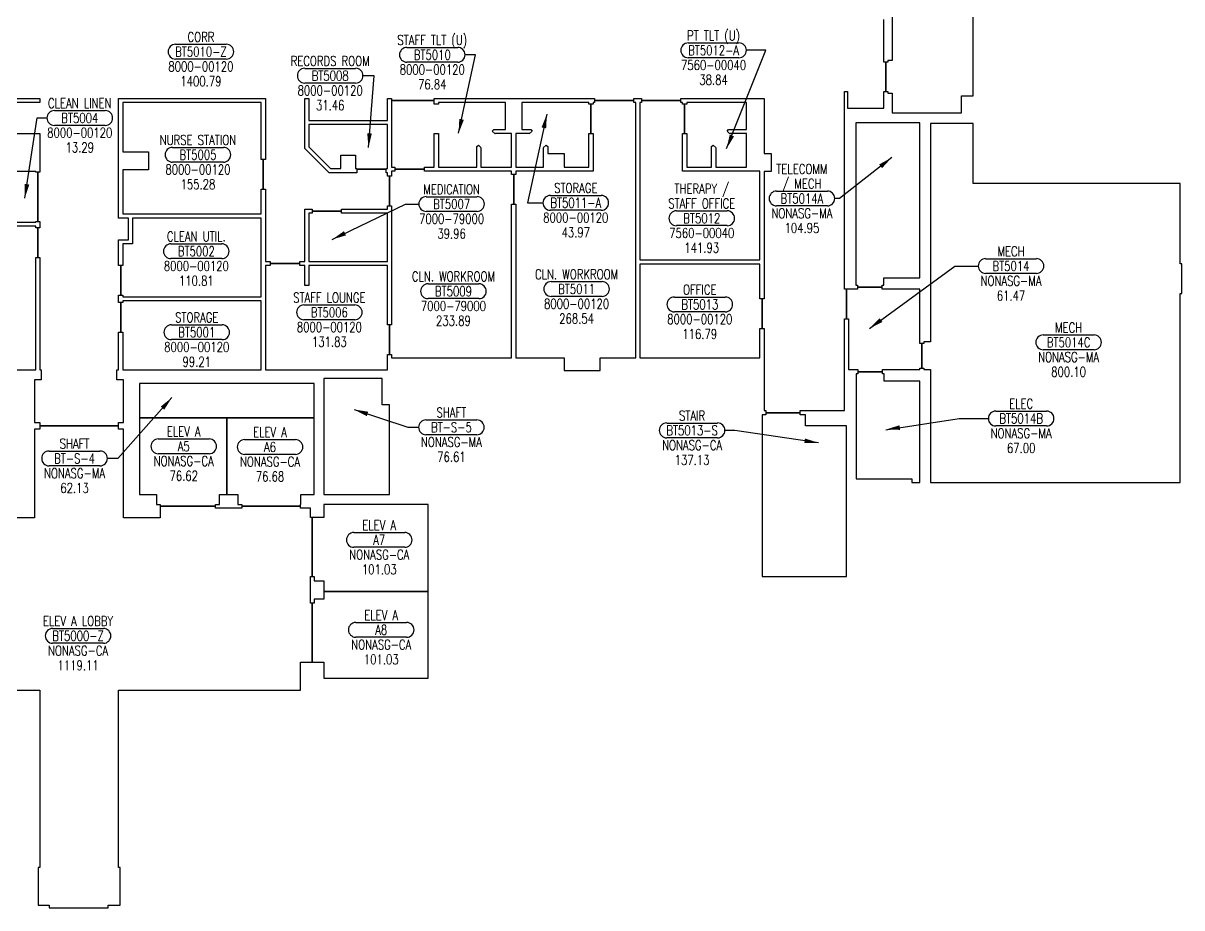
# Model space of a CAD drawing. Extents: x 3671 to 6362, y 18155 to 19819.
# Drawn here: x 4949 to 6362, y 18155 to 19234 of the extents above; entities that cross this region are included whole.
import ezdxf
from ezdxf.enums import TextEntityAlignment as Align

# ---------------------------------------------------------------- set-up
doc = ezdxf.new("R2010")
doc.units = 0
doc.header["$MEASUREMENT"] = 0
doc.layers.get('0').update_dxf_attribs({"linetype": 'CONTINUOUS'})
for name, color, linetype in [('AREA', 3, 'CONTINUOUS'), ('AREA2', 1, 'CONTINUOUS'), ('COSTC', 6, 'CONTINUOUS'), ('PLINE2', 5, 'CONTINUOUS'), ('ROOMNA', 4, 'CONTINUOUS'), ('ROOMNO', 4, 'CONTINUOUS'), ('ROOMOV', 4, 'CONTINUOUS')]:
    doc.layers.add(name, color=color, linetype=linetype)
doc.styles.get("Standard").update_dxf_attribs({"font": 'simplex.shx', "width": 0.75})
doc.dimstyles.get("Standard").update_dxf_attribs({"dimtxt": 0.18, "dimasz": 0.18, "dimexe": 0.18, "dimexo": 0.0625, "dimgap": 0.09, "dimtad": 0, "dimtih": 1, "dimtoh": 1, "dimdec": 4, "dimzin": 0, "dimtxsty": 'STANDARD', "dimcen": 0.09, "dimazin": 3, "dimtfac": 1, "dimtdec": 4, "dimtofl": 0, "dimtmove": 0, "dimatfit": 3, "dimtolj": 1, "dimtzin": 0})

# ---------------------------------------------------------------- blocks, each defined once
blk = doc.blocks.new('ROOM')
at = {"layer": 'ROOMOV'}
for p, q in [((-31, 9), (31, 9)), ((31, -9), (-31, -9))]:
    blk.add_line(p, q, dxfattribs=at)
for centre, start, end in [((-31, 0), 90, 270), ((31, 0), 270, 90)]:
    blk.add_arc(centre, 9.04, start, end, dxfattribs=at)
at = {"color": 0, "width": 0.75, "flags": 1}
for tag, p in [('FLFIN', (-60, -36)), ('ICRA', (60, -36)), ('FLTYPE', (-60, -48)), ('USER1', (60, -48)), ('FLCOND', (-60, -60)), ('WLFIN', (-60, -72)), ('SITE', (-24, -72)), ('UCODE', (24, -72)), ('USER2', (60, -60)), ('USER3', (60, -72)), ('WLTYPE', (-60, -84)), ('BLDG', (-24, -84)), ('UDESC', (24, -84)), ('USER4', (60, -84)), ('WLCOND', (-60, -96)), ('FLR', (-24, -96)), ('FCODE', (24, -96)), ('USER5', (60, -96)), ('CLFIN', (-60, -108)), ('COSTCD', (-24, -108)), ('FDESC', (24, -108)), ('USER6', (60, -108)), ('CLTYPE', (-60, -120)), ('DEPTD', (-24, -120)), ('DIVISION', (24, -120)), ('USER7', (60, -120)), ('CLCOND', (-60, -132)), ('CLHT', (-60, -144)), ('CHDATE', (-24, -144)), ('RDES', (-24, -132)), ('CONTACT', (24, -132)), ('OCCUP', (24, -144)), ('USER8', (60, -132)), ('BLOCK', (60, -144)), ('BASE', (-60, -156)), ('CBACK', (-24, -156)), ('PRCONTACT', (24, -156)), ('BLOCK2', (60, -156))]:
    blk.add_attdef(tag, text='', height=6, dxfattribs=at).set_placement(p, align=Align.MIDDLE_CENTER)
at = {"layer": 'AREA', "width": 0.75}
blk.add_attdef('AREA', text='', height=12, dxfattribs=at).set_placement((0, -36), align=Align.MIDDLE_CENTER)
at = {"layer": 'AREA2', "width": 0.75}
blk.add_attdef('AREA2', text='', height=12, dxfattribs=at).set_placement((0, -36), align=Align.MIDDLE_CENTER)
at = {"layer": 'COSTC', "width": 0.75}
blk.add_attdef('COSTC', text='', height=12, dxfattribs=at).set_placement((0, -18), align=Align.MIDDLE_CENTER)
at = {"layer": 'ROOMNA', "width": 0.75}
for tag, p in [('RMNAA', (0, 54)), ('RMNAB', (0, 36)), ('RMNAC', (0, 18))]:
    blk.add_attdef(tag, text='', height=12, dxfattribs=at).set_placement(p, align=Align.MIDDLE_CENTER)
at = {"layer": 'ROOMNO', "width": 0.75}
blk.add_attdef('RMNU', text='', height=12, dxfattribs=at).set_placement((0, 0), align=Align.MIDDLE_CENTER)

msp = doc.modelspace()

# ---------------------------------------------------------------- linework, layer by layer
at = {"layer": 'PLINE2', "color": 6}
for points in [[(6107.5, 19559.7), (6093.5, 19559.7), (6093.5, 19570.7), (6008.6, 19570.7), (6008.6, 19188.2), (6003.6, 19188.2), (6003.6, 19186.2), (6001.1, 19186.2), (6001.1, 19150.2), (6003.6, 19150.2), (6003.6, 19148.2), (6008.6, 19148.2), (6008.6, 19124.2), (6093.5, 19124.2), (6093.5, 19127), (6093.5, 19145), (6107.5, 19145), (6107.5, 19307.2), (6093.5, 19307.2), (6093.5, 19325.2), (6107.5, 19325.2)], [(5239, 19137), (5070, 19137), (5070, 19076.7), (5101.5, 19076.7), (5101.5, 19072.7), (5101.5, 19054.7), (5083.5, 19054.7), (5070, 19054.7), (5070, 19001.1), (5239, 19001.1), (5239, 19031.3), (5241.5, 19031.3), (5241.5, 19067.3), (5239, 19067.3)], [(5537, 19137), (5455.1, 19137), (5455.1, 19135), (5450.1, 19135), (5450.1, 19139.5), (5398, 19139.5), (5398, 19058.1), (5402, 19058.1), (5402, 19055.6), (5438, 19055.6), (5438, 19058.1), (5450.1, 19058.1), (5450.1, 19099), (5455.1, 19099), (5455.1, 19058.1), (5502, 19058.1), (5502, 19083.3), (5503.9, 19085.1), (5507.4, 19081.6), (5507, 19081.2), (5507, 19058.1), (5544.5, 19058.1), (5544.5, 19099), (5524.8, 19099), (5524.4, 19098.6), (5520.9, 19102.1), (5522.7, 19104), (5537, 19104)], [(5696, 19137), (5693.8, 19137), (5693.8, 19139.5), (5645.8, 19139.5), (5645.8, 19137), (5643.8, 19137), (5643.8, 19135), (5641.3, 19135), (5641.3, 19099), (5643.8, 19099), (5643.8, 19053.1), (5549.5, 19053.1), (5549.5, 19049.1), (5547, 19049.1), (5547, 19013.1), (5549.5, 19013.1), (5549.5, 18825.7), (5585, 18825.7), (5608.5, 18825.7), (5608.5, 18810.2), (5652.5, 18810.2), (5652.5, 18825.7), (5660.5, 18825.7), (5696, 18825.7)], [(5641.3, 19135), (5638.8, 19135), (5638.8, 19137), (5557, 19137), (5557, 19104), (5567.8, 19104), (5569.6, 19102.1), (5566.1, 19098.6), (5565.7, 19099), (5549.5, 19099), (5549.5, 19058.1), (5583.5, 19058.1), (5583.5, 19081.2), (5583.1, 19081.6), (5586.6, 19085.1), (5588.5, 19083.3), (5588.5, 19074.7), (5608.5, 19074.7), (5608.5, 19058.1), (5638.8, 19058.1), (5638.8, 19099), (5641.3, 19099)], [(5847.5, 19053.1), (5753.1, 19053.1), (5753.1, 19099), (5755.6, 19099), (5755.6, 19135), (5753.1, 19135), (5753.1, 19137), (5751.1, 19137), (5751.1, 19139.5), (5703.1, 19139.5), (5703.1, 19137), (5701, 19137), (5701, 18944.9), (5847.5, 18944.9)], [(5831, 19137), (5758.1, 19137), (5758.1, 19135), (5755.6, 19135), (5755.6, 19099), (5758.1, 19099), (5758.1, 19058.1), (5788.5, 19058.1), (5788.5, 19083.3), (5790.4, 19085.1), (5793.9, 19081.6), (5793.5, 19081.2), (5793.5, 19058.1), (5831, 19058.1), (5831, 19099), (5811.3, 19099), (5810.9, 19098.6), (5807.4, 19102.1), (5809.2, 19104), (5831, 19104)], [(5393, 19110), (5297, 19110), (5297, 19083), (5323.7, 19056.3), (5336, 19056.3), (5336, 19072.7), (5354, 19072.7), (5354, 19056.3), (5355.5, 19056.3), (5355.5, 19055.6), (5391.5, 19055.6), (5391.5, 19056.3), (5393, 19056.3)], [(5964.5, 18914.3), (5966.5, 18914.3), (5966.5, 18911.8), (5996.5, 18911.8), (5996.5, 18914.3), (5998.5, 18914.3), (5998.5, 18923.3), (6042.5, 18923.3), (6042.5, 19112.2), (5964.5, 19112.2)], [(6055.5, 18845.2), (6047.5, 18845.2), (6047.5, 18843.2), (6045, 18843.2), (6045, 18813.2), (6047.5, 18813.2), (6047.5, 18811.2), (6055.5, 18811.2), (6055.5, 18673.7), (6360, 18673.7), (6360, 18904.2), (6362.2, 18904.2), (6362.2, 18940.2), (6360, 18940.2), (6360, 19038.2), (6107.5, 19038.2), (6107.5, 19111.2), (6055.5, 19111.2)], [(4966.5, 19051.8), (4964, 19051.8), (4964, 19052.7), (4935.4, 19052.7), (4935.4, 18991), (4964, 18991), (4964, 18991.8), (4966.5, 18991.8)], [(5544.5, 19013.1), (5547, 19013.1), (5547, 19049.1), (5544.5, 19049.1), (5544.5, 19053.1), (5438, 19053.1), (5438, 19055.6), (5402, 19055.6), (5402, 19053.1), (5398, 19053.1), (5398, 19047.1), (5395.5, 19047.1), (5395.5, 19011.1), (5398, 19011.1), (5398, 18865.7), (5395.5, 18865.7), (5395.5, 18829.7), (5398, 18829.7), (5398, 18825.7), (5408, 18825.7), (5544.5, 18825.7)], [(5393, 19002), (5337, 19002), (5337, 19004.5), (5301, 19004.5), (5301, 19002), (5297, 19002), (5297, 18943), (5393, 18943)], [(4964, 18948), (4966.5, 18948), (4966.5, 18984), (4964, 18984), (4964, 18986), (4831.5, 18986), (4831.5, 18810.8), (4964, 18810.8)], [(5239, 18996.1), (5082, 18996.1), (5082, 18964.5), (5070, 18964.5), (5070, 18938), (5067.5, 18938), (5067.5, 18902), (5070, 18902), (5070, 18900), (5239, 18900)], [(5393, 18938), (5297, 18938), (5297, 18914), (5292, 18914), (5292, 18938), (5286, 18938), (5286, 18940.5), (5250, 18940.5), (5250, 18938), (5244, 18938), (5244, 18811), (5393, 18811), (5393, 18829.7), (5395.5, 18829.7), (5395.5, 18865.7), (5393, 18865.7)], [(5847.5, 18939.9), (5701, 18939.9), (5701, 18825.7), (5837.5, 18825.7), (5847.5, 18825.7), (5847.5, 18861.5), (5850, 18861.5), (5850, 18897.5), (5847.5, 18897.5)], [(6042.5, 18909.3), (5996.5, 18909.3), (5996.5, 18911.8), (5966.5, 18911.8), (5966.5, 18909.3), (5953, 18909.3), (5953, 18873.3), (5955.5, 18873.3), (5955.5, 18811.2), (5967, 18811.2), (5967, 18808.7), (5997, 18808.7), (5997, 18811.2), (6042.5, 18811.2), (6042.5, 18813.2), (6045, 18813.2), (6045, 18843.2), (6042.5, 18843.2)], [(5239, 18895), (5070, 18895), (5070, 18893), (5067.5, 18893), (5067.5, 18857), (5070, 18857), (5070, 18811), (5239, 18811)], [(6042.5, 18797.2), (5999, 18797.2), (5999, 18806.2), (5997, 18806.2), (5997, 18808.7), (5967, 18808.7), (5967, 18806.2), (5965, 18806.2), (5965, 18678.2), (6032.7, 18678.2), (6032.7, 18673.7), (6042.5, 18673.7)], [(5303.5, 18794.3), (5090.5, 18794.3), (5090.5, 18752.3), (5303.5, 18752.3)], [(5395.5, 18768.3), (5386.5, 18768.3), (5386.5, 18800.3), (5315.5, 18800.3), (5315.5, 18658.8), (5395.5, 18658.8)], [(5197, 18752.3), (5090.5, 18752.3), (5090.5, 18658.8), (5111, 18658.8), (5111, 18646.8), (5115.5, 18646.8), (5115.5, 18644.6), (5183, 18644.6), (5183, 18646.8), (5188, 18646.8), (5188, 18658.8), (5197, 18658.8)], [(5303.5, 18752.3), (5197, 18752.3), (5197, 18658.8), (5210.5, 18658.8), (5210.5, 18646.8), (5215.5, 18646.8), (5215.5, 18644.6), (5287, 18644.6), (5287, 18646.8), (5287.5, 18646.8), (5287.5, 18658.8), (5303.5, 18658.8), (5303.5, 18664.8)], [(5953, 18742.7), (5903, 18742.7), (5903, 18756.2), (5896.5, 18756.2), (5896.5, 18758.7), (5854.5, 18758.7), (5854.5, 18756.2), (5850, 18756.2), (5850, 18559), (5953, 18559), (5953, 18678.2)], [(5442.5, 18646.8), (5315.5, 18646.8), (5315.5, 18630.8), (5303.5, 18630.8), (5301.2, 18630.8), (5301.2, 18558.8), (5303.5, 18558.8), (5303.5, 18553.8), (5315.5, 18553.8), (5315.5, 18540.8), (5442.5, 18540.8), (5442.5, 18566.1)], [(5442.5, 18540.8), (5315.5, 18540.8), (5315.5, 18531.3), (5303.5, 18531.3), (5303.5, 18526.3), (5301.2, 18526.3), (5301.2, 18454.3), (5315.5, 18454.3), (5315.5, 18434.8), (5372.5, 18434.8), (5442.5, 18434.8)]]:
    msp.add_lwpolyline(points, close=True, dxfattribs=at)
for points in [[(4935.4, 19099), (4969, 19099), (4969, 19051.8), (4966.5, 19051.8), (4966.5, 18991.8), (4969, 18991.8), (4969, 18991), (4969, 18984), (4966.5, 18984), (4966.5, 18948), (4969, 18948), (4969, 18810.8), (4970.5, 18810.8), (4970.5, 18798.8), (4962.5, 18798.8), (4962.5, 18746.8), (4968.7, 18746.8), (4968.7, 18742.8), (5064.7, 18742.8), (5064.7, 18746.8), (5071, 18746.8), (5071, 18798.8), (5063, 18798.8), (5063, 18810.8), (5065, 18810.8), (5065, 18857), (5067.5, 18857), (5067.5, 18893), (5065, 18893), (5065, 18902), (5067.5, 18902), (5067.5, 18938), (5065, 18938), (5065, 18969.5), (5077, 18969.5), (5077, 18996.1), (5065, 18996.1), (5065, 19142), (5244, 19142), (5244, 19067.3), (5241.5, 19067.3), (5241.5, 19031.3), (5244, 19031.3), (5244, 19001.1), (5244, 18943), (5250, 18943), (5250, 18940.5), (5286, 18940.5), (5286, 18943), (5292, 18943), (5292, 19007), (5301, 19007), (5301, 19004.5), (5337, 19004.5), (5337, 19007), (5393, 19007), (5393, 19011.1), (5395.5, 19011.1), (5395.5, 19047.1), (5393, 19047.1), (5393, 19051.3), (5391.5, 19051.3), (5391.5, 19055.6), (5355.5, 19055.6), (5355.5, 19051.3), (5321.7, 19051.3), (5292, 19081), (5292, 19142), (5297, 19142), (5297, 19115), (5393, 19115), (5393, 19142), (5398, 19142), (5398, 19139.5), (5450.1, 19139.5), (5450.1, 19142), (5645.8, 19142), (5645.8, 19139.5), (5693.8, 19139.5), (5693.8, 19142), (5703.1, 19142), (5703.1, 19139.5), (5751.1, 19139.5), (5751.1, 19142), (5852.5, 19142), (5852.5, 19074.7), (5861, 19074.7), (5861, 19052.7), (5852.5, 19052.7), (5852.5, 18897.5), (5850, 18897.5), (5850, 18861.5), (5852.5, 18861.5), (5852.5, 18761.2), (5854.5, 18761.2), (5854.5, 18758.7), (5896.5, 18758.7), (5896.5, 18761.2), (5950.5, 18761.2), (5950.5, 18873.3), (5953, 18873.3), (5953, 18909.3), (5950.5, 18909.3), (5950.5, 19150.2), (5954.5, 19150.2), (5954.5, 19130.2), (5998.6, 19130.2), (5998.6, 19150.2), (6001.1, 19150.2), (6001.1, 19186.2), (5998.6, 19186.2), (5998.6, 19238)], [(4917.5, 19142), (4969, 19142), (4969, 19137), (4935.4, 19137)], [(4746.5, 18420.3), (4968.7, 18420.3), (4968.7, 18204), (4966.7, 18204), (4966.7, 18158), (4980.1, 18158), (4980.1, 18155), (5052.1, 18155), (5052.1, 18158), (5066.7, 18158), (5066.7, 18204), (5064.7, 18204), (5064.7, 18420.3), (5287, 18420.3), (5287, 18454.3), (5301.2, 18454.3), (5301.2, 18526.3), (5299, 18526.3), (5299, 18558.8), (5301.2, 18558.8), (5301.2, 18630.8), (5299, 18630.8), (5299, 18642.3), (5287, 18642.3), (5287, 18644.6), (5215.5, 18644.6), (5215.5, 18642.3), (5183, 18642.3), (5183, 18644.6), (5115.5, 18644.6), (5115.5, 18630.3), (5071, 18630.3), (5071, 18738.8), (5064.7, 18738.8), (5064.7, 18742.8), (4968.7, 18742.8), (4968.7, 18738.8), (4962.5, 18738.8), (4962.5, 18630.3), (4922.5, 18630.3)]]:
    msp.add_lwpolyline(points, dxfattribs=at)

# ---------------------------------------------------------------- block references
at = {"layer": 'ROOMNO', "color": 2}
ref = msp.add_blockref('ROOM', (5790.9, 19200.6), dxfattribs=at)
ref.add_attrib('RMNU', 'BT5012-A', dxfattribs={"height": 12, "width": 0.75}).set_placement((5790.9, 19200.6), align=Align.MIDDLE_CENTER)
ref.add_attrib('RMNAC', 'PT TLT (U)', dxfattribs={"layer": 'ROOMNA', "height": 12, "width": 0.75}).set_placement((5790.9, 19218.6), align=Align.MIDDLE_CENTER)
ref.add_attrib('COSTC', '7560-00040', dxfattribs={"layer": 'COSTC', "height": 12, "width": 0.75}).set_placement((5790.9, 19182.6), align=Align.MIDDLE_CENTER)
ref.add_attrib('AREA2', '38.84', dxfattribs={"layer": 'AREA2', "height": 12, "width": 0.75}).set_placement((5790.9, 19164.6), align=Align.MIDDLE_CENTER)
ref = msp.add_blockref('ROOM', (5165.4, 19198.9), dxfattribs=at)
ref.add_attrib('RMNU', 'BT5010-Z', dxfattribs={"height": 12, "width": 0.75}).set_placement((5165.4, 19198.9), align=Align.MIDDLE_CENTER)
ref.add_attrib('RMNAC', 'CORR', dxfattribs={"layer": 'ROOMNA', "height": 12, "width": 0.75}).set_placement((5165.4, 19216.9), align=Align.MIDDLE_CENTER)
ref.add_attrib('COSTC', '8000-00120', dxfattribs={"layer": 'COSTC', "height": 12, "width": 0.75}).set_placement((5165.4, 19180.9), align=Align.MIDDLE_CENTER)
ref.add_attrib('AREA2', '1400.79', dxfattribs={"layer": 'AREA2', "height": 12, "width": 0.75}).set_placement((5165.4, 19162.9), align=Align.MIDDLE_CENTER)
ref = msp.add_blockref('ROOM', (5447.7, 19195.1), dxfattribs=at)
ref.add_attrib('RMNU', 'BT5010', dxfattribs={"height": 12, "width": 0.75}).set_placement((5447.7, 19195.1), align=Align.MIDDLE_CENTER)
ref.add_attrib('RMNAC', 'STAFF TLT (U)', dxfattribs={"layer": 'ROOMNA', "height": 12, "width": 0.75}).set_placement((5447.7, 19213.1), align=Align.MIDDLE_CENTER)
ref.add_attrib('COSTC', '8000-00120', dxfattribs={"layer": 'COSTC', "height": 12, "width": 0.75}).set_placement((5447.7, 19177.1), align=Align.MIDDLE_CENTER)
ref.add_attrib('AREA2', '76.84', dxfattribs={"layer": 'AREA2', "height": 12, "width": 0.75}).set_placement((5447.7, 19159.1), align=Align.MIDDLE_CENTER)
ref = msp.add_blockref('ROOM', (5323.1, 19169.6), dxfattribs=at)
ref.add_attrib('RMNU', 'BT5008', dxfattribs={"height": 12, "width": 0.75}).set_placement((5323.1, 19169.6), align=Align.MIDDLE_CENTER)
ref.add_attrib('RMNAC', 'RECORDS ROOM', dxfattribs={"layer": 'ROOMNA', "height": 12, "width": 0.75}).set_placement((5323.1, 19187.6), align=Align.MIDDLE_CENTER)
ref.add_attrib('COSTC', '8000-00120', dxfattribs={"layer": 'COSTC', "height": 12, "width": 0.75}).set_placement((5323.1, 19151.6), align=Align.MIDDLE_CENTER)
ref.add_attrib('AREA2', '31.46', dxfattribs={"layer": 'AREA2', "height": 12, "width": 0.75}).set_placement((5323.1, 19133.6), align=Align.MIDDLE_CENTER)
ref = msp.add_blockref('ROOM', (5017.6, 19118.1), dxfattribs=at)
ref.add_attrib('RMNU', 'BT5004', dxfattribs={"height": 12, "width": 0.75}).set_placement((5017.6, 19118.1), align=Align.MIDDLE_CENTER)
ref.add_attrib('RMNAC', 'CLEAN LINEN', dxfattribs={"layer": 'ROOMNA', "height": 12, "width": 0.75}).set_placement((5017.6, 19136.1), align=Align.MIDDLE_CENTER)
ref.add_attrib('COSTC', '8000-00120', dxfattribs={"layer": 'COSTC', "height": 12, "width": 0.75}).set_placement((5017.6, 19100.1), align=Align.MIDDLE_CENTER)
ref.add_attrib('AREA2', '13.29', dxfattribs={"layer": 'AREA2', "height": 12, "width": 0.75}).set_placement((5017.6, 19082.1), align=Align.MIDDLE_CENTER)
ref = msp.add_blockref('ROOM', (5161.8, 19073.2), dxfattribs=at)
ref.add_attrib('RMNU', 'BT5005', dxfattribs={"height": 12, "width": 0.75}).set_placement((5161.8, 19073.2), align=Align.MIDDLE_CENTER)
ref.add_attrib('RMNAC', 'NURSE STATION', dxfattribs={"layer": 'ROOMNA', "height": 12, "width": 0.75}).set_placement((5161.8, 19091.2), align=Align.MIDDLE_CENTER)
ref.add_attrib('COSTC', '8000-00120', dxfattribs={"layer": 'COSTC', "height": 12, "width": 0.75}).set_placement((5161.8, 19055.2), align=Align.MIDDLE_CENTER)
ref.add_attrib('AREA2', '155.28', dxfattribs={"layer": 'AREA2', "height": 12, "width": 0.75}).set_placement((5161.8, 19037.2), align=Align.MIDDLE_CENTER)
ref = msp.add_blockref('ROOM', (5898.7, 19019.9), dxfattribs=at)
ref.add_attrib('RMNU', 'BT5014A', dxfattribs={"height": 12, "width": 0.75}).set_placement((5898.7, 19019.9), align=Align.MIDDLE_CENTER)
ref.add_attrib('RMNAB', 'TELECOMM', dxfattribs={"layer": 'ROOMNA', "height": 12, "width": 0.75}).set_placement((5898.7, 19055.9), align=Align.MIDDLE_CENTER)
ref.add_attrib('RMNAC', '/ MECH', dxfattribs={"layer": 'ROOMNA', "height": 12, "width": 0.75}).set_placement((5898.7, 19037.9), align=Align.MIDDLE_CENTER)
ref.add_attrib('COSTC', 'NONASG-MA', dxfattribs={"layer": 'COSTC', "height": 12, "width": 0.75}).set_placement((5898.7, 19001.9), align=Align.MIDDLE_CENTER)
ref.add_attrib('AREA2', '104.95', dxfattribs={"layer": 'AREA2', "height": 12, "width": 0.75}).set_placement((5898.7, 18983.9), align=Align.MIDDLE_CENTER)
ref = msp.add_blockref('ROOM', (5471.3, 19013.1), dxfattribs=at)
ref.add_attrib('RMNU', 'BT5007', dxfattribs={"height": 12, "width": 0.75}).set_placement((5471.3, 19013.1), align=Align.MIDDLE_CENTER)
ref.add_attrib('RMNAC', 'MEDICATION', dxfattribs={"layer": 'ROOMNA', "height": 12, "width": 0.75}).set_placement((5471.3, 19031.1), align=Align.MIDDLE_CENTER)
ref.add_attrib('COSTC', '7000-79000', dxfattribs={"layer": 'COSTC', "height": 12, "width": 0.75}).set_placement((5471.3, 18995.1), align=Align.MIDDLE_CENTER)
ref.add_attrib('AREA2', '39.96', dxfattribs={"layer": 'AREA2', "height": 12, "width": 0.75}).set_placement((5471.3, 18977.1), align=Align.MIDDLE_CENTER)
ref = msp.add_blockref('ROOM', (5622.8, 19014.6), dxfattribs=at)
ref.add_attrib('RMNU', 'BT5011-A', dxfattribs={"height": 12, "width": 0.75}).set_placement((5622.8, 19014.6), align=Align.MIDDLE_CENTER)
ref.add_attrib('RMNAC', 'STORAGE', dxfattribs={"layer": 'ROOMNA', "height": 12, "width": 0.75}).set_placement((5622.8, 19032.6), align=Align.MIDDLE_CENTER)
ref.add_attrib('COSTC', '8000-00120', dxfattribs={"layer": 'COSTC', "height": 12, "width": 0.75}).set_placement((5622.8, 18996.6), align=Align.MIDDLE_CENTER)
ref.add_attrib('AREA2', '43.97', dxfattribs={"layer": 'AREA2', "height": 12, "width": 0.75}).set_placement((5622.8, 18978.6), align=Align.MIDDLE_CENTER)
ref = msp.add_blockref('ROOM', (5776.5, 18995.8), dxfattribs=at)
ref.add_attrib('RMNU', 'BT5012', dxfattribs={"height": 12, "width": 0.75}).set_placement((5776.5, 18995.8), align=Align.MIDDLE_CENTER)
ref.add_attrib('RMNAB', 'THERAPY /', dxfattribs={"layer": 'ROOMNA', "height": 12, "width": 0.75}).set_placement((5776.5, 19031.8), align=Align.MIDDLE_CENTER)
ref.add_attrib('RMNAC', 'STAFF OFFICE', dxfattribs={"layer": 'ROOMNA', "height": 12, "width": 0.75}).set_placement((5776.5, 19013.8), align=Align.MIDDLE_CENTER)
ref.add_attrib('COSTC', '7560-00040', dxfattribs={"layer": 'COSTC', "height": 12, "width": 0.75}).set_placement((5776.5, 18977.8), align=Align.MIDDLE_CENTER)
ref.add_attrib('AREA2', '141.93', dxfattribs={"layer": 'AREA2', "height": 12, "width": 0.75}).set_placement((5776.5, 18959.8), align=Align.MIDDLE_CENTER)
ref = msp.add_blockref('ROOM', (5159.8, 18955.6), dxfattribs=at)
ref.add_attrib('RMNU', 'BT5002', dxfattribs={"height": 12, "width": 0.75}).set_placement((5159.8, 18955.6), align=Align.MIDDLE_CENTER)
ref.add_attrib('RMNAC', 'CLEAN UTIL.', dxfattribs={"layer": 'ROOMNA', "height": 12, "width": 0.75}).set_placement((5159.8, 18973.6), align=Align.MIDDLE_CENTER)
ref.add_attrib('COSTC', '8000-00120', dxfattribs={"layer": 'COSTC', "height": 12, "width": 0.75}).set_placement((5159.8, 18937.6), align=Align.MIDDLE_CENTER)
ref.add_attrib('AREA2', '110.81', dxfattribs={"layer": 'AREA2', "height": 12, "width": 0.75}).set_placement((5159.8, 18919.6), align=Align.MIDDLE_CENTER)
ref = msp.add_blockref('ROOM', (6153.8, 18937.5), dxfattribs=at)
ref.add_attrib('RMNU', 'BT5014', dxfattribs={"height": 12, "width": 0.75}).set_placement((6153.8, 18937.5), align=Align.MIDDLE_CENTER)
ref.add_attrib('RMNAC', 'MECH', dxfattribs={"layer": 'ROOMNA', "height": 12, "width": 0.75}).set_placement((6153.8, 18955.5), align=Align.MIDDLE_CENTER)
ref.add_attrib('COSTC', 'NONASG-MA', dxfattribs={"layer": 'COSTC', "height": 12, "width": 0.75}).set_placement((6153.8, 18919.5), align=Align.MIDDLE_CENTER)
ref.add_attrib('AREA2', '61.47', dxfattribs={"layer": 'AREA2', "height": 12, "width": 0.75}).set_placement((6153.8, 18901.5), align=Align.MIDDLE_CENTER)
ref = msp.add_blockref('ROOM', (5473.5, 18906.8), dxfattribs=at)
ref.add_attrib('RMNU', 'BT5009', dxfattribs={"height": 12, "width": 0.75}).set_placement((5473.5, 18906.8), align=Align.MIDDLE_CENTER)
ref.add_attrib('RMNAC', 'CLN. WORKROOM', dxfattribs={"layer": 'ROOMNA', "height": 12, "width": 0.75}).set_placement((5473.5, 18924.8), align=Align.MIDDLE_CENTER)
ref.add_attrib('COSTC', '7000-79000', dxfattribs={"layer": 'COSTC', "height": 12, "width": 0.75}).set_placement((5473.5, 18888.8), align=Align.MIDDLE_CENTER)
ref.add_attrib('AREA2', '233.89', dxfattribs={"layer": 'AREA2', "height": 12, "width": 0.75}).set_placement((5473.5, 18870.8), align=Align.MIDDLE_CENTER)
ref = msp.add_blockref('ROOM', (5623.8, 18909.5), dxfattribs=at)
ref.add_attrib('RMNU', 'BT5011', dxfattribs={"height": 12, "width": 0.75}).set_placement((5623.8, 18909.5), align=Align.MIDDLE_CENTER)
ref.add_attrib('RMNAC', 'CLN. WORKROOM', dxfattribs={"layer": 'ROOMNA', "height": 12, "width": 0.75}).set_placement((5623.8, 18927.5), align=Align.MIDDLE_CENTER)
ref.add_attrib('COSTC', '8000-00120', dxfattribs={"layer": 'COSTC', "height": 12, "width": 0.75}).set_placement((5623.8, 18891.5), align=Align.MIDDLE_CENTER)
ref.add_attrib('AREA2', '268.54', dxfattribs={"layer": 'AREA2', "height": 12, "width": 0.75}).set_placement((5623.8, 18873.5), align=Align.MIDDLE_CENTER)
ref = msp.add_blockref('ROOM', (5322.1, 18881.1), dxfattribs=at)
ref.add_attrib('RMNU', 'BT5006', dxfattribs={"height": 12, "width": 0.75}).set_placement((5322.1, 18881.1), align=Align.MIDDLE_CENTER)
ref.add_attrib('RMNAC', 'STAFF LOUNGE', dxfattribs={"layer": 'ROOMNA', "height": 12, "width": 0.75}).set_placement((5322.1, 18899.1), align=Align.MIDDLE_CENTER)
ref.add_attrib('COSTC', '8000-00120', dxfattribs={"layer": 'COSTC', "height": 12, "width": 0.75}).set_placement((5322.1, 18863.1), align=Align.MIDDLE_CENTER)
ref.add_attrib('AREA2', '131.83', dxfattribs={"layer": 'AREA2', "height": 12, "width": 0.75}).set_placement((5322.1, 18845.1), align=Align.MIDDLE_CENTER)
ref = msp.add_blockref('ROOM', (5774.1, 18890.7), dxfattribs=at)
ref.add_attrib('RMNU', 'BT5013', dxfattribs={"height": 12, "width": 0.75}).set_placement((5774.1, 18890.7), align=Align.MIDDLE_CENTER)
ref.add_attrib('RMNAC', 'OFFICE', dxfattribs={"layer": 'ROOMNA', "height": 12, "width": 0.75}).set_placement((5774.1, 18908.7), align=Align.MIDDLE_CENTER)
ref.add_attrib('COSTC', '8000-00120', dxfattribs={"layer": 'COSTC', "height": 12, "width": 0.75}).set_placement((5774.1, 18872.7), align=Align.MIDDLE_CENTER)
ref.add_attrib('AREA2', '116.79', dxfattribs={"layer": 'AREA2', "height": 12, "width": 0.75}).set_placement((5774.1, 18854.7), align=Align.MIDDLE_CENTER)
ref = msp.add_blockref('ROOM', (5160.3, 18856.8), dxfattribs=at)
ref.add_attrib('RMNU', 'BT5001', dxfattribs={"height": 12, "width": 0.75}).set_placement((5160.3, 18856.8), align=Align.MIDDLE_CENTER)
ref.add_attrib('RMNAC', 'STORAGE', dxfattribs={"layer": 'ROOMNA', "height": 12, "width": 0.75}).set_placement((5160.3, 18874.8), align=Align.MIDDLE_CENTER)
ref.add_attrib('COSTC', '8000-00120', dxfattribs={"layer": 'COSTC', "height": 12, "width": 0.75}).set_placement((5160.3, 18838.8), align=Align.MIDDLE_CENTER)
ref.add_attrib('AREA2', '99.21', dxfattribs={"layer": 'AREA2', "height": 12, "width": 0.75}).set_placement((5160.3, 18820.8), align=Align.MIDDLE_CENTER)
ref = msp.add_blockref('ROOM', (6224.1, 18844.5), dxfattribs=at)
ref.add_attrib('RMNU', 'BT5014C', dxfattribs={"height": 12, "width": 0.75}).set_placement((6224.1, 18844.5), align=Align.MIDDLE_CENTER)
ref.add_attrib('RMNAC', 'MECH', dxfattribs={"layer": 'ROOMNA', "height": 12, "width": 0.75}).set_placement((6224.1, 18862.5), align=Align.MIDDLE_CENTER)
ref.add_attrib('COSTC', 'NONASG-MA', dxfattribs={"layer": 'COSTC', "height": 12, "width": 0.75}).set_placement((6224.1, 18826.5), align=Align.MIDDLE_CENTER)
ref.add_attrib('AREA2', '800.10', dxfattribs={"layer": 'AREA2', "height": 12, "width": 0.75}).set_placement((6224.1, 18808.5), align=Align.MIDDLE_CENTER)
ref = msp.add_blockref('ROOM', (6166.2, 18751.6), dxfattribs=at)
ref.add_attrib('RMNU', 'BT5014B', dxfattribs={"height": 12, "width": 0.75}).set_placement((6166.2, 18751.6), align=Align.MIDDLE_CENTER)
ref.add_attrib('RMNAC', 'ELEC', dxfattribs={"layer": 'ROOMNA', "height": 12, "width": 0.75}).set_placement((6166.2, 18769.6), align=Align.MIDDLE_CENTER)
ref.add_attrib('COSTC', 'NONASG-MA', dxfattribs={"layer": 'COSTC', "height": 12, "width": 0.75}).set_placement((6166.2, 18733.6), align=Align.MIDDLE_CENTER)
ref.add_attrib('AREA2', '67.00', dxfattribs={"layer": 'AREA2', "height": 12, "width": 0.75}).set_placement((6166.2, 18715.6), align=Align.MIDDLE_CENTER)
ref = msp.add_blockref('ROOM', (5471, 18740.9), dxfattribs=at)
ref.add_attrib('RMNU', 'BT-S-5', dxfattribs={"height": 12, "width": 0.75}).set_placement((5471, 18740.9), align=Align.MIDDLE_CENTER)
ref.add_attrib('RMNAC', 'SHAFT', dxfattribs={"layer": 'ROOMNA', "height": 12, "width": 0.75}).set_placement((5471, 18758.9), align=Align.MIDDLE_CENTER)
ref.add_attrib('COSTC', 'NONASG-MA', dxfattribs={"layer": 'COSTC', "height": 12, "width": 0.75}).set_placement((5471, 18722.9), align=Align.MIDDLE_CENTER)
ref.add_attrib('AREA2', '76.61', dxfattribs={"layer": 'AREA2', "height": 12, "width": 0.75}).set_placement((5471, 18704.9), align=Align.MIDDLE_CENTER)
ref = msp.add_blockref('ROOM', (5764.7, 18737.1), dxfattribs=at)
ref.add_attrib('RMNU', 'BT5013-S', dxfattribs={"height": 12, "width": 0.75}).set_placement((5764.7, 18737.1), align=Align.MIDDLE_CENTER)
ref.add_attrib('RMNAC', 'STAIR', dxfattribs={"layer": 'ROOMNA', "height": 12, "width": 0.75}).set_placement((5764.7, 18755.1), align=Align.MIDDLE_CENTER)
ref.add_attrib('COSTC', 'NONASG-CA', dxfattribs={"layer": 'COSTC', "height": 12, "width": 0.75}).set_placement((5764.7, 18719.1), align=Align.MIDDLE_CENTER)
ref.add_attrib('AREA2', '137.13', dxfattribs={"layer": 'AREA2', "height": 12, "width": 0.75}).set_placement((5764.7, 18701.1), align=Align.MIDDLE_CENTER)
ref = msp.add_blockref('ROOM', (5144.4, 18717.7), dxfattribs=at)
ref.add_attrib('RMNU', 'A5', dxfattribs={"height": 12, "width": 0.75}).set_placement((5144.4, 18717.7), align=Align.MIDDLE_CENTER)
ref.add_attrib('RMNAC', 'ELEV A', dxfattribs={"layer": 'ROOMNA', "height": 12, "width": 0.75}).set_placement((5144.4, 18735.7), align=Align.MIDDLE_CENTER)
ref.add_attrib('COSTC', 'NONASG-CA', dxfattribs={"layer": 'COSTC', "height": 12, "width": 0.75}).set_placement((5144.4, 18699.7), align=Align.MIDDLE_CENTER)
ref.add_attrib('AREA2', '76.62', dxfattribs={"layer": 'AREA2', "height": 12, "width": 0.75}).set_placement((5144.4, 18681.7), align=Align.MIDDLE_CENTER)
ref = msp.add_blockref('ROOM', (5249.7, 18716.9), dxfattribs=at)
ref.add_attrib('RMNU', 'A6', dxfattribs={"height": 12, "width": 0.75}).set_placement((5249.7, 18716.9), align=Align.MIDDLE_CENTER)
ref.add_attrib('RMNAC', 'ELEV A', dxfattribs={"layer": 'ROOMNA', "height": 12, "width": 0.75}).set_placement((5249.7, 18734.9), align=Align.MIDDLE_CENTER)
ref.add_attrib('COSTC', 'NONASG-CA', dxfattribs={"layer": 'COSTC', "height": 12, "width": 0.75}).set_placement((5249.7, 18698.9), align=Align.MIDDLE_CENTER)
ref.add_attrib('AREA2', '76.68', dxfattribs={"layer": 'AREA2', "height": 12, "width": 0.75}).set_placement((5249.7, 18680.9), align=Align.MIDDLE_CENTER)
ref = msp.add_blockref('ROOM', (5011.2, 18702.9), dxfattribs=at)
ref.add_attrib('RMNU', 'BT-S-4', dxfattribs={"height": 12, "width": 0.75}).set_placement((5011.2, 18702.9), align=Align.MIDDLE_CENTER)
ref.add_attrib('RMNAC', 'SHAFT', dxfattribs={"layer": 'ROOMNA', "height": 12, "width": 0.75}).set_placement((5011.2, 18720.9), align=Align.MIDDLE_CENTER)
ref.add_attrib('COSTC', 'NONASG-MA', dxfattribs={"layer": 'COSTC', "height": 12, "width": 0.75}).set_placement((5011.2, 18684.9), align=Align.MIDDLE_CENTER)
ref.add_attrib('AREA2', '62.13', dxfattribs={"layer": 'AREA2', "height": 12, "width": 0.75}).set_placement((5011.2, 18666.9), align=Align.MIDDLE_CENTER)
ref = msp.add_blockref('ROOM', (5383, 18603.6), dxfattribs=at)
ref.add_attrib('RMNU', 'A7', dxfattribs={"height": 12, "width": 0.75}).set_placement((5383, 18603.6), align=Align.MIDDLE_CENTER)
ref.add_attrib('RMNAC', 'ELEV A', dxfattribs={"layer": 'ROOMNA', "height": 12, "width": 0.75}).set_placement((5383, 18621.6), align=Align.MIDDLE_CENTER)
ref.add_attrib('COSTC', 'NONASG-CA', dxfattribs={"layer": 'COSTC', "height": 12, "width": 0.75}).set_placement((5383, 18585.6), align=Align.MIDDLE_CENTER)
ref.add_attrib('AREA2', '101.03', dxfattribs={"layer": 'AREA2', "height": 12, "width": 0.75}).set_placement((5383, 18567.6), align=Align.MIDDLE_CENTER)
ref = msp.add_blockref('ROOM', (5015.5, 18486.6), dxfattribs=at)
ref.add_attrib('RMNU', 'BT5000-Z', dxfattribs={"height": 12, "width": 0.75}).set_placement((5015.5, 18486.6), align=Align.MIDDLE_CENTER)
ref.add_attrib('RMNAC', 'ELEV A LOBBY', dxfattribs={"layer": 'ROOMNA', "height": 12, "width": 0.75}).set_placement((5015.5, 18504.6), align=Align.MIDDLE_CENTER)
ref.add_attrib('COSTC', 'NONASG-CA', dxfattribs={"layer": 'COSTC', "height": 12, "width": 0.75}).set_placement((5015.5, 18468.6), align=Align.MIDDLE_CENTER)
ref.add_attrib('AREA2', '1119.11', dxfattribs={"layer": 'AREA2', "height": 12, "width": 0.75}).set_placement((5015.5, 18450.6), align=Align.MIDDLE_CENTER)
ref = msp.add_blockref('ROOM', (5385.4, 18493.9), dxfattribs=at)
ref.add_attrib('RMNU', 'A8', dxfattribs={"height": 12, "width": 0.75}).set_placement((5385.4, 18493.9), align=Align.MIDDLE_CENTER)
ref.add_attrib('RMNAC', 'ELEV A', dxfattribs={"layer": 'ROOMNA', "height": 12, "width": 0.75}).set_placement((5385.4, 18511.9), align=Align.MIDDLE_CENTER)
ref.add_attrib('COSTC', 'NONASG-CA', dxfattribs={"layer": 'COSTC', "height": 12, "width": 0.75}).set_placement((5385.4, 18475.9), align=Align.MIDDLE_CENTER)
ref.add_attrib('AREA2', '101.03', dxfattribs={"layer": 'AREA2', "height": 12, "width": 0.75}).set_placement((5385.4, 18457.9), align=Align.MIDDLE_CENTER)

# ---------------------------------------------------------------- leaders
at = {"layer": 'ROOMNO'}
for points in [[(5806.8, 19080.7), (5854.7, 19200.6), (5830.9, 19200.6)], [(5479.8, 19099.5), (5500.3, 19195.1), (5487.8, 19195.1)], [(5369.8, 19082.1), (5376.7, 19169.6), (5363.2, 19169.6)], [(4950.5, 19020.2), (4965.7, 19118.1), (4977.6, 19118.1)], [(5587.5, 19122.9), (5563.9, 19014.6), (5582.8, 19014.6)], [(6008.3, 19069.8), (5944.4, 19019.9), (5938.8, 19019.9)], [(5325.6, 18970), (5415, 19013.1), (5431.2, 19013.1)], [(5981.2, 18861.4), (6085.4, 18937.5), (6113.7, 18937.5)], [(5130, 18777.2), (5064.1, 18702.9), (5051.2, 18702.9)], [(5352.2, 18762.6), (5418, 18740.9), (5430.9, 18740.9)], [(6001, 18738), (6090.7, 18751.6), (6126.1, 18751.6)], [(5919.1, 18721.9), (5816.9, 18737.1), (5804.8, 18737.1)]]:
    msp.add_leader(points, dimstyle='STANDARD', override={"dimscale": 96, "dimgap": 0.09, "dimtad": 0}, dxfattribs=at)

doc.saveas('drawing.dxf')
